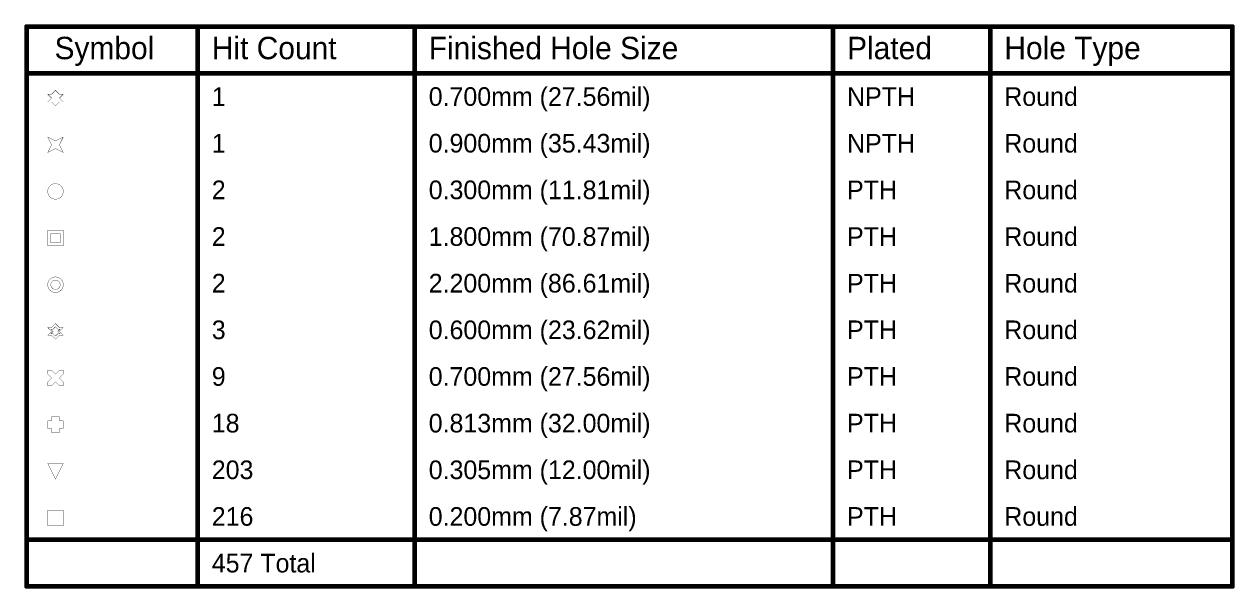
# Model space of a CAD drawing. Header units: millimetres. Extents: x 73 to 190, y 73 to 267.
# Drawn here: x 74.1 to 173, y 135.7 to 181.8 of the extents above; entities that cross this region are included whole.
import ezdxf

# ---------------------------------------------------------------- set-up
doc = ezdxf.new("R2010")
doc.units = ezdxf.units.MM
doc.layers.add('DrillDrawing', color=1, linetype='Continuous')

msp = doc.modelspace()

# ---------------------------------------------------------------- linework, layer by layer
at = {"layer": 'DrillDrawing'}
for points, const_width in [([(74.3, 181.62), (172.826, 181.62)], 0.381), ([(74.3, 135.9), (74.3, 181.62)], 0.381), ([(88.292, 135.9), (88.292, 181.62)], 0.381), ([(106.017, 135.9), (106.017, 181.62)], 0.381), ([(140.195, 135.9), (140.195, 181.62)], 0.381), ([(153.044, 135.9), (153.044, 181.62)], 0.381), ([(172.826, 135.9), (172.826, 181.62)], 0.381), ([(74.3, 177.81), (172.826, 177.81)], 0.381), ([(76.03, 176.095), (76.348, 175.778)], 0.0254), ([(76.03, 176.095), (76.348, 176.095)], 0.0254), ([(76.348, 176.095), (76.665, 176.413)], 0.0254), ([(76.665, 176.413), (76.983, 176.095)], 0.0254), ([(76.983, 176.095), (77.3, 176.095)], 0.0254), ([(76.983, 175.778), (77.3, 176.095)], 0.0254), ([(76.03, 175.46), (76.348, 175.778)], 0.0254), ([(76.03, 175.46), (76.348, 175.46)], 0.0254), ([(76.348, 175.46), (76.665, 175.143)], 0.0254), ([(76.665, 175.143), (76.983, 175.46)], 0.0254), ([(76.983, 175.778), (77.3, 175.46)], 0.0254), ([(76.983, 175.46), (77.3, 175.46)], 0.0254), ([(76.03, 172.603), (76.665, 172.285)], 0.0254), ([(76.03, 172.603), (76.348, 171.968)], 0.0254), ([(76.665, 172.285), (77.3, 172.603)], 0.0254), ([(76.983, 171.968), (77.3, 172.603)], 0.0254), ([(76.03, 171.333), (76.348, 171.968)], 0.0254), ([(76.03, 171.333), (76.665, 171.65)], 0.0254), ([(76.665, 171.65), (77.3, 171.333)], 0.0254), ([(76.983, 171.968), (77.3, 171.333)], 0.0254), ([(76.03, 164.983), (77.3, 164.983)], 0.0254), ([(76.03, 163.713), (76.03, 164.983)], 0.0254), ([(76.284, 164.729), (77.046, 164.729)], 0.0254), ([(76.284, 163.967), (76.284, 164.729)], 0.0254), ([(77.046, 163.967), (77.046, 164.729)], 0.0254), ([(77.3, 163.713), (77.3, 164.983)], 0.0254), ([(76.03, 163.713), (77.3, 163.713)], 0.0254), ([(76.284, 163.967), (77.046, 163.967)], 0.0254), ([(76.348, 157.045), (76.665, 157.363)], 0.0254), ([(76.665, 157.363), (76.983, 157.045)], 0.0254), ([(76.03, 157.045), (76.348, 156.728)], 0.0254), ([(76.03, 157.045), (76.348, 157.045)], 0.0254), ([(76.03, 156.41), (76.348, 156.728)], 0.0254), ([(76.03, 156.41), (76.348, 156.41)], 0.0254), ([(76.284, 156.918), (76.475, 156.728)], 0.0254), ([(76.284, 156.918), (76.475, 156.918)], 0.0254), ([(76.284, 156.537), (76.475, 156.728)], 0.0254), ([(76.284, 156.537), (76.475, 156.537)], 0.0254), ([(76.348, 156.41), (76.665, 156.093)], 0.0254), ([(76.475, 156.918), (76.665, 157.109)], 0.0254), ([(76.475, 156.537), (76.665, 156.347)], 0.0254), ([(76.665, 157.109), (76.856, 156.918)], 0.0254), ([(76.665, 156.347), (76.856, 156.537)], 0.0254), ([(76.665, 156.093), (76.983, 156.41)], 0.0254), ([(76.856, 156.918), (77.046, 156.918)], 0.0254), ([(76.856, 156.728), (77.046, 156.918)], 0.0254), ([(76.856, 156.728), (77.046, 156.537)], 0.0254), ([(76.856, 156.537), (77.046, 156.537)], 0.0254), ([(76.983, 157.045), (77.3, 157.045)], 0.0254), ([(76.983, 156.728), (77.3, 157.045)], 0.0254), ([(76.983, 156.728), (77.3, 156.41)], 0.0254), ([(76.983, 156.41), (77.3, 156.41)], 0.0254), ([(76.03, 153.235), (76.03, 153.553)], 0.0254), ([(76.03, 153.553), (76.348, 153.553)], 0.0254), ([(76.348, 153.553), (76.665, 153.235)], 0.0254), ([(76.665, 153.235), (76.983, 153.553)], 0.0254), ([(76.983, 153.553), (77.3, 153.553)], 0.0254), ([(77.3, 153.235), (77.3, 153.553)], 0.0254), ([(76.03, 153.235), (76.348, 152.918)], 0.0254), ([(76.03, 152.6), (76.348, 152.918)], 0.0254), ([(76.03, 152.283), (76.03, 152.6)], 0.0254), ([(76.348, 152.283), (76.665, 152.6)], 0.0254), ([(76.665, 152.6), (76.983, 152.283)], 0.0254), ([(76.983, 152.918), (77.3, 153.235)], 0.0254), ([(76.983, 152.918), (77.3, 152.6)], 0.0254), ([(77.3, 152.283), (77.3, 152.6)], 0.0254), ([(76.03, 152.283), (76.348, 152.283)], 0.0254), ([(76.983, 152.283), (77.3, 152.283)], 0.0254), ([(76.03, 148.79), (76.03, 149.425)], 0.0254), ([(76.03, 149.425), (76.348, 149.425)], 0.0254), ([(76.348, 149.425), (76.348, 149.743)], 0.0254), ([(76.348, 149.743), (76.983, 149.743)], 0.0254), ([(76.983, 149.425), (76.983, 149.743)], 0.0254), ([(76.983, 149.425), (77.3, 149.425)], 0.0254), ([(77.3, 148.79), (77.3, 149.425)], 0.0254), ([(76.03, 148.79), (76.348, 148.79)], 0.0254), ([(76.348, 148.473), (76.348, 148.79)], 0.0254), ([(76.348, 148.473), (76.983, 148.473)], 0.0254), ([(76.983, 148.79), (77.3, 148.79)], 0.0254), ([(76.983, 148.473), (76.983, 148.79)], 0.0254), ([(76.03, 145.933), (77.3, 145.933)], 0.0254), ([(76.03, 145.933), (76.665, 144.663)], 0.0254), ([(76.665, 144.663), (77.3, 145.933)], 0.0254), ([(76.03, 142.123), (77.3, 142.123)], 0.0254), ([(76.03, 140.853), (76.03, 142.123)], 0.0254), ([(77.3, 140.853), (77.3, 142.123)], 0.0254), ([(76.03, 140.853), (77.3, 140.853)], 0.0254), ([(74.3, 139.71), (172.826, 139.71)], 0.381), ([(74.3, 135.9), (172.826, 135.9)], 0.381)]:
    msp.add_lwpolyline(points, dxfattribs=dict(at, const_width=const_width))
for points, const_width in [([(74.205, 181.62, 1), (74.395, 181.62, 1)], 0.191), ([(74.205, 181.62, 1), (74.395, 181.62, 1)], 0.191), ([(88.197, 181.62, 1), (88.387, 181.62, 1)], 0.191), ([(105.921, 181.62, 1), (106.112, 181.62, 1)], 0.191), ([(140.1, 181.62, 1), (140.29, 181.62, 1)], 0.191), ([(152.949, 181.62, 1), (153.14, 181.62, 1)], 0.191), ([(172.731, 181.62, 1), (172.921, 181.62, 1)], 0.191), ([(172.731, 181.62, 1), (172.921, 181.62, 1)], 0.191), ([(74.205, 177.81, 1), (74.395, 177.81, 1)], 0.191), ([(172.731, 177.81, 1), (172.921, 177.81, 1)], 0.191), ([(76.024, 176.095, 1), (76.037, 176.095, 1)], 0.0127), ([(76.024, 176.095, 1), (76.037, 176.095, 1)], 0.0127), ([(76.342, 176.095, 1), (76.354, 176.095, 1)], 0.0127), ([(76.342, 176.095, 1), (76.354, 176.095, 1)], 0.0127), ([(76.659, 176.413, 1), (76.672, 176.413, 1)], 0.0127), ([(76.659, 176.413, 1), (76.672, 176.413, 1)], 0.0127), ([(76.977, 176.095, 1), (76.989, 176.095, 1)], 0.0127), ([(76.977, 176.095, 1), (76.989, 176.095, 1)], 0.0127), ([(77.294, 176.095, 1), (77.307, 176.095, 1)], 0.0127), ([(77.294, 176.095, 1), (77.307, 176.095, 1)], 0.0127), ([(76.024, 175.46, 1), (76.037, 175.46, 1)], 0.0127), ([(76.024, 175.46, 1), (76.037, 175.46, 1)], 0.0127), ([(76.342, 175.778, 1), (76.354, 175.778, 1)], 0.0127), ([(76.342, 175.778, 1), (76.354, 175.778, 1)], 0.0127), ([(76.342, 175.46, 1), (76.354, 175.46, 1)], 0.0127), ([(76.342, 175.46, 1), (76.354, 175.46, 1)], 0.0127), ([(76.659, 175.143, 1), (76.672, 175.143, 1)], 0.0127), ([(76.659, 175.143, 1), (76.672, 175.143, 1)], 0.0127), ([(76.977, 175.778, 1), (76.989, 175.778, 1)], 0.0127), ([(76.977, 175.778, 1), (76.989, 175.778, 1)], 0.0127), ([(76.977, 175.46, 1), (76.989, 175.46, 1)], 0.0127), ([(76.977, 175.46, 1), (76.989, 175.46, 1)], 0.0127), ([(77.294, 175.46, 1), (77.307, 175.46, 1)], 0.0127), ([(77.294, 175.46, 1), (77.307, 175.46, 1)], 0.0127), ([(76.024, 172.603, 1), (76.037, 172.603, 1)], 0.0127), ([(76.024, 172.603, 1), (76.037, 172.603, 1)], 0.0127), ([(76.659, 172.285, 1), (76.672, 172.285, 1)], 0.0127), ([(76.659, 172.285, 1), (76.672, 172.285, 1)], 0.0127), ([(77.294, 172.603, 1), (77.307, 172.603, 1)], 0.0127), ([(77.294, 172.603, 1), (77.307, 172.603, 1)], 0.0127), ([(76.024, 171.333, 1), (76.037, 171.333, 1)], 0.0127), ([(76.024, 171.333, 1), (76.037, 171.333, 1)], 0.0127), ([(76.342, 171.968, 1), (76.354, 171.968, 1)], 0.0127), ([(76.342, 171.968, 1), (76.354, 171.968, 1)], 0.0127), ([(76.659, 171.65, 1), (76.672, 171.65, 1)], 0.0127), ([(76.659, 171.65, 1), (76.672, 171.65, 1)], 0.0127), ([(76.977, 171.968, 1), (76.989, 171.968, 1)], 0.0127), ([(76.977, 171.968, 1), (76.989, 171.968, 1)], 0.0127), ([(77.294, 171.333, 1), (77.307, 171.333, 1)], 0.0127), ([(77.294, 171.333, 1), (77.307, 171.333, 1)], 0.0127), ([(77.3, 168.158, 1), (76.03, 168.158, 1)], 0.0254), ([(76.024, 168.158, 1), (76.037, 168.158, 1)], 0.0127), ([(77.294, 168.158, 1), (77.307, 168.158, 1)], 0.0127), ([(76.024, 164.983, 1), (76.037, 164.983, 1)], 0.0127), ([(76.024, 164.983, 1), (76.037, 164.983, 1)], 0.0127), ([(76.278, 164.729, 1), (76.291, 164.729, 1)], 0.0127), ([(76.278, 164.729, 1), (76.291, 164.729, 1)], 0.0127), ([(77.04, 164.729, 1), (77.053, 164.729, 1)], 0.0127), ([(77.04, 164.729, 1), (77.053, 164.729, 1)], 0.0127), ([(77.294, 164.983, 1), (77.307, 164.983, 1)], 0.0127), ([(77.294, 164.983, 1), (77.307, 164.983, 1)], 0.0127), ([(76.024, 163.713, 1), (76.037, 163.713, 1)], 0.0127), ([(76.024, 163.713, 1), (76.037, 163.713, 1)], 0.0127), ([(76.278, 163.967, 1), (76.291, 163.967, 1)], 0.0127), ([(76.278, 163.967, 1), (76.291, 163.967, 1)], 0.0127), ([(77.04, 163.967, 1), (77.053, 163.967, 1)], 0.0127), ([(77.04, 163.967, 1), (77.053, 163.967, 1)], 0.0127), ([(77.294, 163.713, 1), (77.307, 163.713, 1)], 0.0127), ([(77.294, 163.713, 1), (77.307, 163.713, 1)], 0.0127), ([(77.3, 160.538, 1), (76.03, 160.538, 1)], 0.0254), ([(76.024, 160.538, 1), (76.037, 160.538, 1)], 0.0127), ([(77.046, 160.538, 1), (76.284, 160.538, 1)], 0.0254), ([(76.278, 160.538, 1), (76.291, 160.538, 1)], 0.0127), ([(77.04, 160.538, 1), (77.053, 160.538, 1)], 0.0127), ([(77.294, 160.538, 1), (77.307, 160.538, 1)], 0.0127), ([(76.659, 157.363, 1), (76.672, 157.363, 1)], 0.0127), ([(76.659, 157.363, 1), (76.672, 157.363, 1)], 0.0127), ([(76.024, 157.045, 1), (76.037, 157.045, 1)], 0.0127), ([(76.024, 157.045, 1), (76.037, 157.045, 1)], 0.0127), ([(76.024, 156.41, 1), (76.037, 156.41, 1)], 0.0127), ([(76.024, 156.41, 1), (76.037, 156.41, 1)], 0.0127), ([(76.278, 156.918, 1), (76.291, 156.918, 1)], 0.0127), ([(76.278, 156.918, 1), (76.291, 156.918, 1)], 0.0127), ([(76.278, 156.537, 1), (76.291, 156.537, 1)], 0.0127), ([(76.278, 156.537, 1), (76.291, 156.537, 1)], 0.0127), ([(76.342, 157.045, 1), (76.354, 157.045, 1)], 0.0127), ([(76.342, 157.045, 1), (76.354, 157.045, 1)], 0.0127), ([(76.342, 156.728, 1), (76.354, 156.728, 1)], 0.0127), ([(76.342, 156.728, 1), (76.354, 156.728, 1)], 0.0127), ([(76.342, 156.41, 1), (76.354, 156.41, 1)], 0.0127), ([(76.342, 156.41, 1), (76.354, 156.41, 1)], 0.0127), ([(76.469, 156.918, 1), (76.481, 156.918, 1)], 0.0127), ([(76.469, 156.918, 1), (76.481, 156.918, 1)], 0.0127), ([(76.469, 156.728, 1), (76.481, 156.728, 1)], 0.0127), ([(76.469, 156.728, 1), (76.481, 156.728, 1)], 0.0127), ([(76.469, 156.537, 1), (76.481, 156.537, 1)], 0.0127), ([(76.469, 156.537, 1), (76.481, 156.537, 1)], 0.0127), ([(76.659, 157.109, 1), (76.672, 157.109, 1)], 0.0127), ([(76.659, 157.109, 1), (76.672, 157.109, 1)], 0.0127), ([(76.659, 156.347, 1), (76.672, 156.347, 1)], 0.0127), ([(76.659, 156.347, 1), (76.672, 156.347, 1)], 0.0127), ([(76.85, 156.918, 1), (76.862, 156.918, 1)], 0.0127), ([(76.85, 156.918, 1), (76.862, 156.918, 1)], 0.0127), ([(76.85, 156.728, 1), (76.862, 156.728, 1)], 0.0127), ([(76.85, 156.728, 1), (76.862, 156.728, 1)], 0.0127), ([(76.85, 156.537, 1), (76.862, 156.537, 1)], 0.0127), ([(76.85, 156.537, 1), (76.862, 156.537, 1)], 0.0127), ([(76.977, 157.045, 1), (76.989, 157.045, 1)], 0.0127), ([(76.977, 157.045, 1), (76.989, 157.045, 1)], 0.0127), ([(76.977, 156.728, 1), (76.989, 156.728, 1)], 0.0127), ([(76.977, 156.728, 1), (76.989, 156.728, 1)], 0.0127), ([(76.977, 156.41, 1), (76.989, 156.41, 1)], 0.0127), ([(76.977, 156.41, 1), (76.989, 156.41, 1)], 0.0127), ([(77.04, 156.918, 1), (77.053, 156.918, 1)], 0.0127), ([(77.04, 156.918, 1), (77.053, 156.918, 1)], 0.0127), ([(77.04, 156.537, 1), (77.053, 156.537, 1)], 0.0127), ([(77.04, 156.537, 1), (77.053, 156.537, 1)], 0.0127), ([(77.294, 157.045, 1), (77.307, 157.045, 1)], 0.0127), ([(77.294, 157.045, 1), (77.307, 157.045, 1)], 0.0127), ([(77.294, 156.41, 1), (77.307, 156.41, 1)], 0.0127), ([(77.294, 156.41, 1), (77.307, 156.41, 1)], 0.0127), ([(76.659, 156.093, 1), (76.672, 156.093, 1)], 0.0127), ([(76.659, 156.093, 1), (76.672, 156.093, 1)], 0.0127), ([(76.024, 153.553, 1), (76.037, 153.553, 1)], 0.0127), ([(76.024, 153.553, 1), (76.037, 153.553, 1)], 0.0127), ([(76.342, 153.553, 1), (76.354, 153.553, 1)], 0.0127), ([(76.342, 153.553, 1), (76.354, 153.553, 1)], 0.0127), ([(76.977, 153.553, 1), (76.989, 153.553, 1)], 0.0127), ([(76.977, 153.553, 1), (76.989, 153.553, 1)], 0.0127), ([(77.294, 153.553, 1), (77.307, 153.553, 1)], 0.0127), ([(77.294, 153.553, 1), (77.307, 153.553, 1)], 0.0127), ([(76.024, 153.235, 1), (76.037, 153.235, 1)], 0.0127), ([(76.024, 153.235, 1), (76.037, 153.235, 1)], 0.0127), ([(76.024, 152.6, 1), (76.037, 152.6, 1)], 0.0127), ([(76.024, 152.6, 1), (76.037, 152.6, 1)], 0.0127), ([(76.342, 152.918, 1), (76.354, 152.918, 1)], 0.0127), ([(76.342, 152.918, 1), (76.354, 152.918, 1)], 0.0127), ([(76.659, 153.235, 1), (76.672, 153.235, 1)], 0.0127), ([(76.659, 153.235, 1), (76.672, 153.235, 1)], 0.0127), ([(76.659, 152.6, 1), (76.672, 152.6, 1)], 0.0127), ([(76.659, 152.6, 1), (76.672, 152.6, 1)], 0.0127), ([(76.977, 152.918, 1), (76.989, 152.918, 1)], 0.0127), ([(76.977, 152.918, 1), (76.989, 152.918, 1)], 0.0127), ([(77.294, 153.235, 1), (77.307, 153.235, 1)], 0.0127), ([(77.294, 153.235, 1), (77.307, 153.235, 1)], 0.0127), ([(77.294, 152.6, 1), (77.307, 152.6, 1)], 0.0127), ([(77.294, 152.6, 1), (77.307, 152.6, 1)], 0.0127), ([(76.024, 152.283, 1), (76.037, 152.283, 1)], 0.0127), ([(76.024, 152.283, 1), (76.037, 152.283, 1)], 0.0127), ([(76.342, 152.283, 1), (76.354, 152.283, 1)], 0.0127), ([(76.342, 152.283, 1), (76.354, 152.283, 1)], 0.0127), ([(76.977, 152.283, 1), (76.989, 152.283, 1)], 0.0127), ([(76.977, 152.283, 1), (76.989, 152.283, 1)], 0.0127), ([(77.294, 152.283, 1), (77.307, 152.283, 1)], 0.0127), ([(77.294, 152.283, 1), (77.307, 152.283, 1)], 0.0127), ([(76.024, 149.425, 1), (76.037, 149.425, 1)], 0.0127), ([(76.024, 149.425, 1), (76.037, 149.425, 1)], 0.0127), ([(76.342, 149.743, 1), (76.354, 149.743, 1)], 0.0127), ([(76.342, 149.743, 1), (76.354, 149.743, 1)], 0.0127), ([(76.342, 149.425, 1), (76.354, 149.425, 1)], 0.0127), ([(76.342, 149.425, 1), (76.354, 149.425, 1)], 0.0127), ([(76.977, 149.743, 1), (76.989, 149.743, 1)], 0.0127), ([(76.977, 149.743, 1), (76.989, 149.743, 1)], 0.0127), ([(76.977, 149.425, 1), (76.989, 149.425, 1)], 0.0127), ([(76.977, 149.425, 1), (76.989, 149.425, 1)], 0.0127), ([(77.294, 149.425, 1), (77.307, 149.425, 1)], 0.0127), ([(77.294, 149.425, 1), (77.307, 149.425, 1)], 0.0127), ([(76.024, 148.79, 1), (76.037, 148.79, 1)], 0.0127), ([(76.024, 148.79, 1), (76.037, 148.79, 1)], 0.0127), ([(76.342, 148.79, 1), (76.354, 148.79, 1)], 0.0127), ([(76.342, 148.79, 1), (76.354, 148.79, 1)], 0.0127), ([(76.342, 148.473, 1), (76.354, 148.473, 1)], 0.0127), ([(76.342, 148.473, 1), (76.354, 148.473, 1)], 0.0127), ([(76.977, 148.79, 1), (76.989, 148.79, 1)], 0.0127), ([(76.977, 148.79, 1), (76.989, 148.79, 1)], 0.0127), ([(76.977, 148.473, 1), (76.989, 148.473, 1)], 0.0127), ([(76.977, 148.473, 1), (76.989, 148.473, 1)], 0.0127), ([(77.294, 148.79, 1), (77.307, 148.79, 1)], 0.0127), ([(77.294, 148.79, 1), (77.307, 148.79, 1)], 0.0127), ([(76.024, 145.933, 1), (76.037, 145.933, 1)], 0.0127), ([(76.024, 145.933, 1), (76.037, 145.933, 1)], 0.0127), ([(77.294, 145.933, 1), (77.307, 145.933, 1)], 0.0127), ([(77.294, 145.933, 1), (77.307, 145.933, 1)], 0.0127), ([(76.659, 144.663, 1), (76.672, 144.663, 1)], 0.0127), ([(76.659, 144.663, 1), (76.672, 144.663, 1)], 0.0127), ([(76.024, 142.123, 1), (76.037, 142.123, 1)], 0.0127), ([(76.024, 142.123, 1), (76.037, 142.123, 1)], 0.0127), ([(77.294, 142.123, 1), (77.307, 142.123, 1)], 0.0127), ([(77.294, 142.123, 1), (77.307, 142.123, 1)], 0.0127), ([(76.024, 140.853, 1), (76.037, 140.853, 1)], 0.0127), ([(76.024, 140.853, 1), (76.037, 140.853, 1)], 0.0127), ([(77.294, 140.853, 1), (77.307, 140.853, 1)], 0.0127), ([(77.294, 140.853, 1), (77.307, 140.853, 1)], 0.0127), ([(74.205, 139.71, 1), (74.395, 139.71, 1)], 0.191), ([(172.731, 139.71, 1), (172.921, 139.71, 1)], 0.191), ([(74.205, 135.9, 1), (74.395, 135.9, 1)], 0.191), ([(74.205, 135.9, 1), (74.395, 135.9, 1)], 0.191), ([(88.197, 135.9, 1), (88.387, 135.9, 1)], 0.191), ([(105.921, 135.9, 1), (106.112, 135.9, 1)], 0.191), ([(140.1, 135.9, 1), (140.29, 135.9, 1)], 0.191), ([(152.949, 135.9, 1), (153.14, 135.9, 1)], 0.191), ([(172.731, 135.9, 1), (172.921, 135.9, 1)], 0.191), ([(172.731, 135.9, 1), (172.921, 135.9, 1)], 0.191)]:
    msp.add_lwpolyline(points, format="xyb", close=True, dxfattribs=dict(at, const_width=const_width))

# ---------------------------------------------------------------- texts
for s, height, p in [('Symbol', 1.8288, (76.586, 178.953)), ('Hit Count', 1.8288, (89.435, 178.953)), ('Finished Hole Size', 1.8288, (107.16, 178.953)), ('Plated', 1.8288, (141.338, 178.953)), ('Hole Type', 1.8288, (154.187, 178.953)), ('1', 1.524, (89.435, 175.143)), ('0.700mm (27.56mil)', 1.524, (107.16, 175.143)), ('NPTH', 1.524, (141.338, 175.143)), ('Round', 1.524, (154.187, 175.143)), ('1', 1.524, (89.435, 171.333)), ('0.900mm (35.43mil)', 1.524, (107.16, 171.333)), ('NPTH', 1.524, (141.338, 171.333)), ('Round', 1.524, (154.187, 171.333)), ('2', 1.524, (89.435, 167.523)), ('0.300mm (11.81mil)', 1.524, (107.16, 167.523)), ('PTH', 1.524, (141.338, 167.523)), ('Round', 1.524, (154.187, 167.523)), ('2', 1.524, (89.435, 163.713)), ('1.800mm (70.87mil)', 1.524, (107.16, 163.713)), ('PTH', 1.524, (141.338, 163.713)), ('Round', 1.524, (154.187, 163.713)), ('2', 1.524, (89.435, 159.903)), ('2.200mm (86.61mil)', 1.524, (107.16, 159.903)), ('PTH', 1.524, (141.338, 159.903)), ('Round', 1.524, (154.187, 159.903)), ('3', 1.524, (89.435, 156.093)), ('0.600mm (23.62mil)', 1.524, (107.16, 156.093)), ('PTH', 1.524, (141.338, 156.093)), ('Round', 1.524, (154.187, 156.093)), ('9', 1.524, (89.435, 152.283)), ('0.700mm (27.56mil)', 1.524, (107.16, 152.283)), ('PTH', 1.524, (141.338, 152.283)), ('Round', 1.524, (154.187, 152.283)), ('18', 1.524, (89.435, 148.473)), ('0.813mm (32.00mil)', 1.524, (107.16, 148.473)), ('PTH', 1.524, (141.338, 148.473)), ('Round', 1.524, (154.187, 148.473)), ('203', 1.524, (89.435, 144.663)), ('0.305mm (12.00mil)', 1.524, (107.16, 144.663)), ('PTH', 1.524, (141.338, 144.663)), ('Round', 1.524, (154.187, 144.663)), ('0.200mm (7.87mil)', 1.524, (107.16, 140.853)), ('Round', 1.524, (154.187, 140.853)), ('216', 1.524, (89.435, 140.853)), ('PTH', 1.524, (141.338, 140.853)), ('457 Total', 1.524, (89.435, 137.043))]:
    msp.add_text(s, height=height, dxfattribs=at).set_placement(p)

doc.saveas('drawing.dxf')
